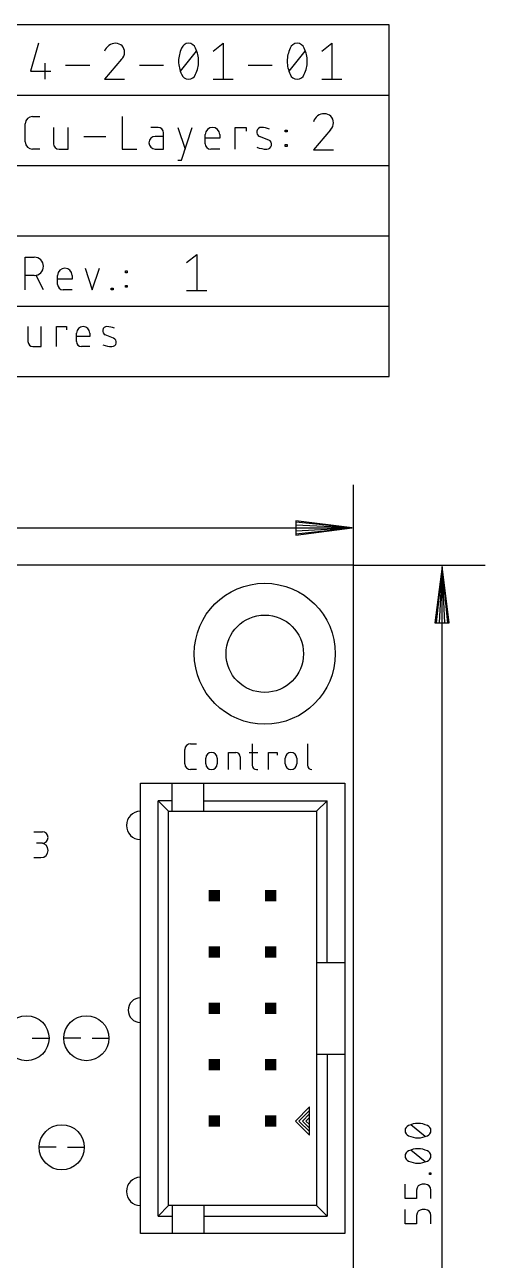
# Model space of a CAD drawing. Extents: x -7.6 to 60.9, y -11.6 to 79.4.
# Drawn here: x 38.2 to 58.9, y 23.6 to 79.4 of the extents above; entities that cross this region are included whole.
import ezdxf

# ---------------------------------------------------------------- set-up
doc = ezdxf.new("R2010")
doc.units = 0
for name, color, linetype in [('20', 30, 'CONTINUOUS'), ('21', 253, 'CONTINUOUS'), ('47', 253, 'CONTINUOUS'), ('48', 6, 'CONTINUOUS'), ('51', 253, 'CONTINUOUS')]:
    doc.layers.add(name, color=color, linetype=linetype)

# ---------------------------------------------------------------- blocks, each defined once
blk = doc.blocks.new('RECT')
blk.add_solid([(-0.5, -0.5), (0.5, -0.5), (-0.5, 0.5), (0.5, 0.5)])

msp = doc.modelspace()

# ---------------------------------------------------------------- linework, layer by layer
at = {"layer": '20'}
for p, q in [((53, 55), (0.0254, 55)), ((53, 0), (53, 55))]:
    msp.add_line(p, q, dxfattribs=at)
at = {"layer": '21'}
for p, q in [((45.6565, 46.9392), (45.9162, 46.9392)), ((48.4319, 46.9392), (48.4319, 45.9655)), ((50.9284, 46.9392), (50.9284, 45.9655)), ((45.3969, 46.0304), (45.3969, 46.6796)), ((46.3414, 46.0304), (46.3414, 46.2901)), ((46.8607, 46.2901), (46.8607, 46.0304)), ((47.3701, 45.7708), (47.3701, 46.5497)), ((47.3701, 46.5497), (47.6947, 46.5497)), ((47.8894, 46.355), (47.8894, 45.7708)), ((48.3021, 46.5497), (48.6916, 46.5497)), ((49.1675, 45.7708), (49.1675, 46.5497)), ((49.1675, 46.5497), (49.5569, 46.5497)), ((49.5569, 46.5497), (49.5569, 46.4199)), ((49.9228, 46.0304), (49.9228, 46.2901)), ((50.4421, 46.2901), (50.4421, 46.0304)), ((45.9162, 45.7708), (45.6565, 45.7708)), ((48.6267, 45.7708), (48.6916, 45.7708)), ((43.3962, 24.84), (43.3962, 45.16)), ((43.3962, 45.16), (44.825, 45.16)), ((44.825, 45.16), (46.2537, 45.16)), ((44.825, 44.3663), (44.825, 45.16)), ((46.2537, 45.16), (52.6038, 45.16)), ((46.2537, 44.3663), (46.2537, 45.16)), ((52.6038, 45.16), (52.6038, 37.0638)), ((44.19, 25.6337), (44.19, 44.3663)), ((44.825, 44.3663), (44.19, 44.3663)), ((44.6662, 43.89), (44.19, 44.3663)), ((44.825, 43.89), (44.825, 44.3663)), ((46.2537, 43.89), (46.2537, 44.3663)), ((46.2537, 44.3663), (51.81, 44.3663)), ((51.3338, 43.89), (51.81, 44.3663)), ((51.81, 37.0638), (51.81, 44.3663)), ((44.6662, 26.11), (44.6662, 43.89)), ((44.6662, 43.89), (44.825, 43.89)), ((44.825, 43.89), (46.2537, 43.89)), ((46.2537, 43.89), (51.3338, 43.89)), ((51.3338, 43.89), (51.3338, 37.0638)), ((38.5831, 42.9704), (38.9726, 42.9704)), ((38.9726, 42.4512), (38.7129, 42.4512)), ((38.5831, 41.8021), (38.9077, 41.8021)), ((51.3338, 37.0638), (51.3338, 32.9362)), ((51.3338, 37.0638), (51.81, 37.0638)), ((51.81, 37.0638), (52.6038, 37.0638)), ((52.6038, 37.0638), (52.6038, 32.9362)), ((51.3338, 32.9362), (51.3338, 26.11)), ((51.3338, 32.9362), (51.81, 32.9362)), ((51.81, 32.9362), (52.6038, 32.9362)), ((51.81, 32.9362), (51.81, 25.6337)), ((52.6038, 32.9362), (52.6038, 24.84)), ((51.0162, 30.555), (50.3812, 29.92)), ((51.0162, 30.3962), (50.54, 29.92)), ((51.0162, 30.2375), (50.6987, 29.92)), ((51.0162, 30.3962), (51.0162, 30.555)), ((51.0162, 30.2375), (51.0162, 30.3962)), ((51.0162, 30.0787), (51.0162, 30.2375)), ((50.3812, 29.92), (51.0162, 29.285)), ((50.54, 29.92), (51.0162, 29.4437)), ((50.6987, 29.92), (51.0162, 29.6025)), ((51.0162, 30.0787), (50.8575, 29.92)), ((50.8575, 29.92), (51.0162, 29.7612)), ((51.0162, 29.7612), (51.0162, 30.0787)), ((51.0162, 29.6025), (51.0162, 29.7612)), ((51.0162, 29.4437), (51.0162, 29.6025)), ((51.0162, 29.285), (51.0162, 29.4437)), ((44.19, 25.6337), (44.6662, 26.11)), ((44.825, 26.11), (44.6662, 26.11)), ((46.2537, 26.11), (44.825, 26.11)), ((44.825, 26.11), (44.825, 25.6337)), ((51.3338, 26.11), (46.2537, 26.11)), ((46.2537, 26.11), (46.2537, 25.6337)), ((51.81, 25.6337), (51.3338, 26.11)), ((44.19, 25.6337), (44.825, 25.6337)), ((44.825, 25.6337), (44.825, 24.84)), ((46.2537, 25.6337), (46.2537, 24.84)), ((46.2537, 25.6337), (51.81, 25.6337)), ((44.825, 24.84), (43.3962, 24.84)), ((46.2537, 24.84), (44.825, 24.84)), ((52.6038, 24.84), (46.2537, 24.84))]:
    msp.add_line(p, q, dxfattribs=at)
for centre, radius in [((49, 51), 3.1789), ((49, 51), 1.7463), ((38.2587, 33.655), 1.016), ((40.9575, 33.655), 1.016), ((39.8463, 28.7338), 1.016)]:
    msp.add_circle(centre, radius, dxfattribs=at)
for centre, radius, start, end in [((45.6565, 46.6796), 0.2596, 90.0007, 180), ((46.6011, 46.2901), 0.2596, 0, 180), ((47.6947, 46.355), 0.1947, 0.0009, 90), ((50.1825, 46.2901), 0.2596, 0, 180), ((45.6565, 46.0304), 0.2596, 180, 270), ((46.6011, 46.0304), 0.2596, 180, 0), ((48.6267, 45.9655), 0.1947, 180, 270), ((50.1825, 46.0304), 0.2596, 180, 0), ((51.1231, 45.9655), 0.1947, 180, 270), ((43.3962, 43.255), 0.635, 90, 270), ((38.9726, 42.7108), 0.2596, 270, 90), ((38.9077, 42.1266), 0.3246, 270, 90), ((43.3962, 34.9207), 0.5556, 90, 270), ((43.3962, 26.745), 0.635, 90, 270)]:
    msp.add_arc(centre, radius, start, end, dxfattribs=at)
at = {"layer": '47'}
for p, q in [((38.3232, 65.7564), (38.3232, 65.0833)), ((38.9215, 64.8589), (38.9215, 65.7564)), ((39.6105, 64.8589), (39.6105, 65.7564)), ((39.6105, 65.7564), (40.0593, 65.7564)), ((40.0593, 65.7564), (40.0593, 65.6068)), ((40.5134, 65.0833), (40.5134, 65.4572)), ((41.1117, 65.3076), (40.5134, 65.3076)), ((41.1117, 65.4572), (41.1117, 65.3076)), ((42.1859, 65.2328), (41.8119, 65.3824)), ((38.5476, 64.8589), (38.9215, 64.8589)), ((41.1117, 64.8589), (40.7378, 64.8589)), ((53, 55), (53, 58.6238)), ((52.935, 56.6738), (50.4, 56.993)), ((50.4, 56.993), (50.4, 56.3545)), ((52.935, 56.6738), (50.4, 56.9338)), ((0.065, 56.6738), (52.935, 56.6738)), ((52.935, 56.6738), (50.4, 56.8038)), ((50.4, 56.3545), (52.935, 56.6738)), ((50.4, 56.5438), (52.935, 56.6738)), ((50.4, 56.4138), (52.935, 56.6738)), ((53, 55), (58.9413, 55)), ((56.9913, 54.935), (56.672, 52.4)), ((56.9913, 54.935), (56.7313, 52.4)), ((56.9913, 54.935), (56.8613, 52.4)), ((56.9913, 0.065), (56.9913, 54.935)), ((57.3105, 52.4), (56.9913, 54.935)), ((57.1213, 52.4), (56.9913, 54.935)), ((57.2513, 52.4), (56.9913, 54.935)), ((56.672, 52.4), (57.3105, 52.4)), ((56.2333, 29.2258), (55.5842, 29.7451)), ((56.2333, 28.0828), (55.5842, 28.6021)), ((56.428, 27.5099), (56.428, 27.5748)), ((56.428, 27.5748), (56.493, 27.5748)), ((56.493, 27.5099), (56.428, 27.5099)), ((56.493, 27.5748), (56.493, 27.5099)), ((55.3246, 26.4177), (55.3246, 27.0668)), ((55.8438, 26.8072), (55.8438, 26.4177)), ((56.2333, 27.0668), (56.1035, 27.0668)), ((56.493, 26.4177), (56.493, 26.8072)), ((55.8438, 26.4177), (55.3246, 26.4177)), ((55.3246, 25.2747), (55.3246, 25.9238)), ((55.8438, 25.6642), (55.8438, 25.2747)), ((56.2333, 25.9238), (56.1035, 25.9238)), ((56.493, 25.2747), (56.493, 25.6642)), ((55.8438, 25.2747), (55.3246, 25.2747))]:
    msp.add_line(p, q, dxfattribs=at)
for centre, radius, start, end in [((40.8126, 65.4572), 0.2992, 0, 180), ((41.8839, 65.5625), 0.1939, 89.181, 248.1986), ((41.8746, 64.9071), 0.8493, 65.7609, 89.181), ((42.1138, 65.0528), 0.1939, 269.181, 68.1986), ((38.5476, 65.0833), 0.2244, 180, 270), ((40.7378, 65.0833), 0.2244, 180, 270), ((42.1292, 66.1272), 1.2684, 250.2096, 269.181), ((55.5647, 29.4854), 0.2402, 108.924, 180.0001), ((55.9088, 28.8471), 0.9629, 90.0001, 115.9889), ((55.9088, 28.8471), 0.9629, 64.0112, 90), ((56.2528, 29.4854), 0.2402, 0, 71.0747), ((55.5647, 29.4854), 0.2402, 180, 251.0758), ((55.9088, 30.1238), 0.9629, 244.0111, 269.9999), ((55.9088, 30.1238), 0.9629, 270, 295.9888), ((56.2528, 29.4854), 0.2402, 288.9254, 359.9998), ((55.5647, 28.3424), 0.2402, 108.924, 180.0001), ((55.9088, 27.7041), 0.9629, 90.0001, 115.9889), ((55.9088, 27.7041), 0.9629, 64.0112, 90), ((56.2528, 28.3424), 0.2402, 0, 71.0747), ((55.5647, 28.3424), 0.2402, 180, 251.0758), ((55.9088, 28.9808), 0.9629, 244.0111, 269.9999), ((55.9088, 28.9808), 0.9629, 270, 295.9888), ((56.2528, 28.3424), 0.2402, 288.9254, 359.9998), ((56.1035, 26.8072), 0.2596, 90, 180), ((56.2333, 26.8072), 0.2596, 0, 90), ((56.1035, 25.6642), 0.2596, 90, 180), ((56.2333, 25.6642), 0.2596, 0, 90)]:
    msp.add_arc(centre, radius, start, end, dxfattribs=at)
at = {"layer": '48'}
for p, q in [((54.61, 79.375), (22.86, 79.375)), ((54.61, 76.2), (54.61, 79.375)), ((38.8062, 78.5368), (38.4449, 77.2724)), ((45.2046, 77.2724), (45.9271, 78.1756)), ((46.6774, 78.1756), (47.1289, 78.5368)), ((47.1289, 78.5368), (47.1289, 76.9112)), ((50.1024, 77.2724), (50.8248, 78.1756)), ((51.5752, 78.1756), (52.0267, 78.5368)), ((52.0267, 78.5368), (52.0267, 76.9112)), ((39.0771, 77.6337), (39.0771, 76.9112)), ((40.022, 77.5434), (41.1057, 77.5434)), ((42.5472, 77.8143), (41.7796, 76.9112)), ((43.3566, 77.5434), (44.4404, 77.5434)), ((48.2544, 77.5434), (49.3381, 77.5434)), ((38.4449, 77.2724), (39.3481, 77.2724)), ((41.7796, 76.9112), (42.6827, 76.9112)), ((46.6774, 76.9112), (47.5805, 76.9112)), ((51.5752, 76.9112), (52.4783, 76.9112)), ((36.83, 76.2), (54.61, 76.2)), ((54.61, 73.025), (54.61, 76.2)), ((38.2016, 74.089), (38.2016, 74.9074)), ((38.529, 75.2348), (38.8564, 75.2348)), ((39.4777, 74.7437), (39.4777, 74.0071)), ((40.1324, 73.7616), (40.1324, 74.7437)), ((42.5708, 75.2348), (42.5708, 73.7616)), ((44.1889, 74.7437), (43.8615, 74.7437)), ((45.0771, 74.7437), (45.4045, 73.7616)), ((45.2408, 73.2705), (45.7319, 74.7437)), ((47.6643, 73.7616), (47.6643, 74.7437)), ((47.6643, 74.7437), (48.1553, 74.7437)), ((48.1553, 74.7437), (48.1553, 74.58)), ((40.8501, 74.3345), (41.8322, 74.3345)), ((44.4344, 74.3345), (44.0661, 74.3345)), ((44.4344, 73.7616), (44.4344, 74.4982)), ((46.3159, 74.0071), (46.3159, 74.4164)), ((46.9707, 74.2527), (46.3159, 74.2527)), ((46.9707, 74.4164), (46.9707, 74.2527)), ((49.1769, 74.1708), (48.7677, 74.3345)), ((49.9224, 74.5391), (49.9224, 74.621)), ((49.9224, 74.621), (50.0043, 74.621)), ((50.0043, 74.5391), (49.9224, 74.5391)), ((50.0043, 74.621), (50.0043, 74.5391)), ((51.9613, 74.6393), (51.1937, 73.7362)), ((38.8564, 73.7616), (38.529, 73.7616)), ((39.7232, 73.7616), (40.1324, 73.7616)), ((42.5708, 73.7616), (43.2256, 73.7616)), ((44.0661, 73.7616), (44.4344, 73.7616)), ((46.9707, 73.7616), (46.5615, 73.7616)), ((49.9224, 73.8844), (49.9224, 73.9662)), ((49.9224, 73.9662), (50.0043, 73.9662)), ((50.0043, 73.8844), (49.9224, 73.8844)), ((50.0043, 73.9662), (50.0043, 73.8844)), ((51.1937, 73.7362), (52.0968, 73.7362)), ((36.83, 73.025), (54.61, 73.025)), ((45.0771, 73.2705), (45.2408, 73.2705)), ((54.61, 69.85), (54.61, 73.025)), ((36.83, 69.85), (54.61, 69.85)), ((54.61, 66.675), (54.61, 69.85)), ((38.2016, 67.4116), (38.2016, 68.8848)), ((38.2016, 68.8848), (38.6108, 68.8848)), ((45.4787, 68.6506), (45.9303, 69.0118)), ((45.9303, 69.0118), (45.9303, 67.3862)), ((38.6108, 68.0664), (38.2016, 68.0664)), ((39.02, 67.4116), (38.6927, 68.0664)), ((39.6596, 67.6571), (39.6596, 68.0664)), ((40.3143, 68.0664), (40.3143, 67.9027)), ((40.8984, 68.3937), (41.2258, 67.4116)), ((41.2258, 67.4116), (41.5532, 68.3937)), ((42.721, 68.1891), (42.721, 68.271)), ((42.721, 68.271), (42.8028, 68.271)), ((42.8028, 68.1891), (42.721, 68.1891)), ((42.8028, 68.271), (42.8028, 68.1891)), ((40.3143, 67.9027), (39.6596, 67.9027)), ((42.0768, 67.4116), (42.0768, 67.4934)), ((42.0768, 67.4934), (42.1586, 67.4934)), ((42.1586, 67.4934), (42.1586, 67.4116)), ((42.721, 67.5344), (42.721, 67.6162)), ((42.721, 67.6162), (42.8028, 67.6162)), ((42.8028, 67.5344), (42.721, 67.5344)), ((42.8028, 67.6162), (42.8028, 67.5344)), ((40.3143, 67.4116), (39.9051, 67.4116)), ((42.1586, 67.4116), (42.0768, 67.4116)), ((45.4787, 67.3862), (46.3818, 67.3862)), ((36.83, 66.675), (54.61, 66.675)), ((54.61, 63.5), (54.61, 66.675)), ((0, 63.5), (54.61, 63.5))]:
    msp.add_line(p, q, dxfattribs=at)
for centre, radius, start, end in [((42.2763, 78.0147), 0.5221, 90.0001, 162.0549), ((42.2763, 78.1304), 0.4064, 0, 90), ((42.2462, 78.1304), 0.4365, 313.6036, 359.9997), ((46.4539, 77.724), 1.3396, 154.0109, 180.0001), ((45.5658, 78.2027), 0.3342, 90.0001, 161.0756), ((45.5658, 78.2026), 0.3342, 18.9248, 90), ((44.6778, 77.724), 1.3396, 360, 25.9891), ((51.3517, 77.724), 1.3396, 154.0109, 180.0001), ((50.4636, 78.2027), 0.3342, 90.0001, 161.0756), ((50.4636, 78.2026), 0.3342, 18.9248, 90), ((49.5755, 77.724), 1.3396, 360, 25.9891), ((46.4539, 77.724), 1.3396, 180, 205.9889), ((44.6777, 77.724), 1.3396, 334.0111, 360), ((51.3517, 77.724), 1.3396, 180, 205.9889), ((49.5755, 77.724), 1.3396, 334.0111, 360), ((45.5658, 77.2454), 0.3342, 198.925, 270), ((45.5658, 77.2454), 0.3342, 269.9999, 341.0745), ((50.4636, 77.2454), 0.3342, 198.925, 270), ((50.4636, 77.2454), 0.3342, 269.9999, 341.0745), ((51.6904, 74.8397), 0.5221, 90.0001, 162.0549), ((51.6904, 74.9554), 0.4064, 0, 90), ((38.529, 74.9074), 0.3274, 90.0005, 180), ((44.1889, 74.4982), 0.2455, 0, 90), ((46.6433, 74.4164), 0.3274, 0, 180), ((48.8465, 74.5315), 0.2122, 89.1816, 248.1986), ((48.8362, 73.8144), 0.9294, 65.761, 89.1816), ((51.6603, 74.9554), 0.4365, 313.6036, 359.9997), ((44.0661, 74.0481), 0.2865, 90, 270), ((49.0981, 73.9738), 0.2122, 269.1816, 68.1989), ((38.529, 74.089), 0.3274, 180, 270), ((39.7232, 74.0071), 0.2455, 180, 270), ((46.5615, 74.0071), 0.2455, 180, 270), ((49.1149, 75.1495), 1.388, 250.2089, 269.1815), ((38.6108, 68.4756), 0.4092, 270, 90), ((39.987, 68.0664), 0.3274, 0, 180), ((39.9051, 67.6571), 0.2455, 180, 270)]:
    msp.add_arc(centre, radius, start, end, dxfattribs=at)
at = {"layer": '51'}
for p, q in [((38.5128, 33.655), (39.2748, 33.655)), ((40.7035, 33.655), (39.9415, 33.655)), ((41.2115, 33.655), (41.9735, 33.655)), ((39.5922, 28.7338), (38.8302, 28.7338)), ((40.1003, 28.7338), (40.8623, 28.7338))]:
    msp.add_line(p, q, dxfattribs=at)

# ---------------------------------------------------------------- block references
at = {"layer": '51', "xscale": 0.508, "yscale": 0.508, "rotation": 90}
for p in [(46.73, 40.08), (49.27, 40.08), (46.73, 37.54), (49.27, 37.54), (46.73, 35), (49.27, 35), (46.73, 32.46), (49.27, 32.46), (46.73, 29.92), (49.27, 29.92)]:
    msp.add_blockref('RECT', p, dxfattribs=at)

doc.saveas('drawing.dxf')
